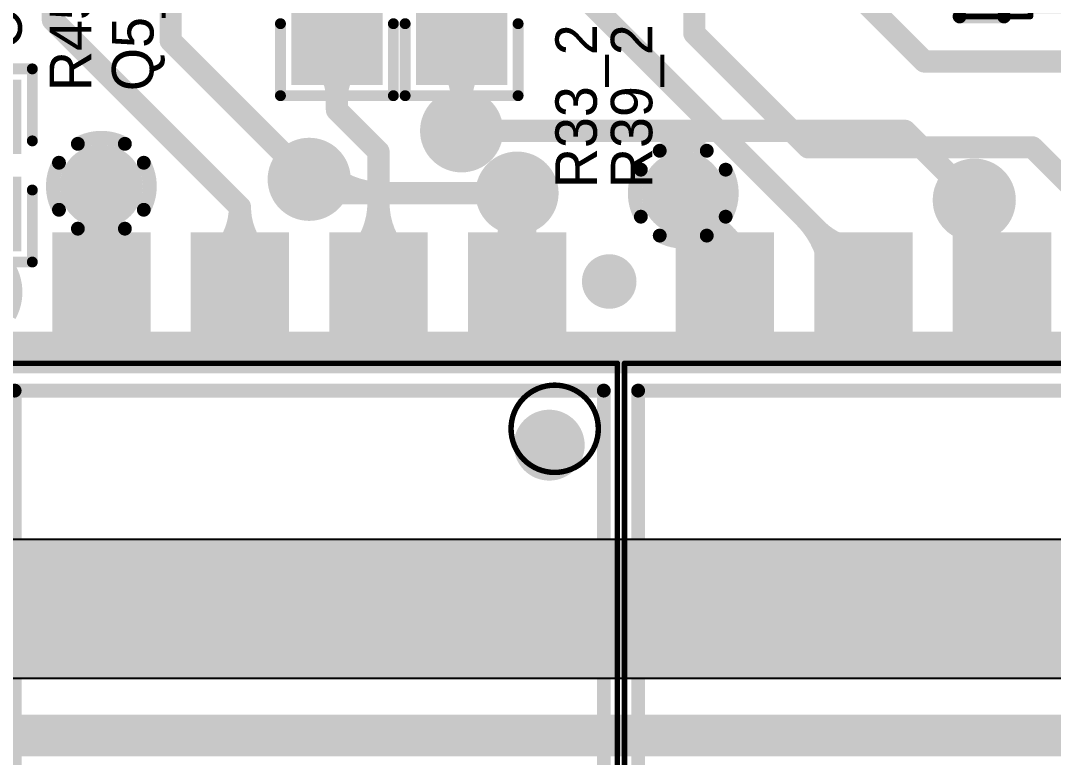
# Model space of a CAD drawing. Header units: millimetres. Extents: x 3.32 to 12.49, y 5.66 to 10.73.
# Drawn here: x 7.036 to 7.781, y 7.613 to 8.145 of the extents above; entities that cross this region are included whole.
import ezdxf

# ---------------------------------------------------------------- set-up
doc = ezdxf.new("R2010")
doc.units = ezdxf.units.MM
doc.header["$MEASUREMENT"] = 0
for name, color, linetype in [('BottomLayer', 5, 'Continuous'), ('InternalPlane1', 76, 'Continuous'), ('InternalPlane2', 16, 'Continuous'), ('Mechanical13', 56, 'Continuous'), ('MultiLayer', 9, 'Continuous'), ('TopLayer', 1, 'Continuous'), ('TopOverlay', 2, 'Continuous'), ('TopPaste', 8, 'Continuous'), ('TopSolder', 216, 'Continuous'), ('ViaHoleLayer', 16, 'Continuous')]:
    doc.layers.add(name, color=color, linetype=linetype)

# ---------------------------------------------------------------- blocks, each defined once
blk = doc.blocks.new('SMD_8_9_0___6')
at = {"layer": 'Mechanical13', "const_width": 0.00394}
for points in [[(0.22244, 0.17717), (0.22244, -0.17717)], [(0.22244, -0.17717), (-0.22244, -0.17717)]]:
    blk.add_lwpolyline(points, dxfattribs=at)
at = {"layer": 'Mechanical13', "const_width": 0.00197}
blk.add_lwpolyline([(0.22146, -0.17717, 1), (0.22343, -0.17717, 1)], format="xyb", close=True, dxfattribs=at)
blk.add_lwpolyline([(0.22146, -0.17717, 1), (0.22343, -0.17717, 1)], format="xyb", close=True, dxfattribs=at)
at = {"layer": 'TopLayer'}
for points in [[(-0.0185, -0.17717), (-0.0815, -0.17717), (-0.0185, -0.26772), (-0.0815, -0.26772)], [(0.0815, -0.17717), (0.0185, -0.17717), (0.0815, -0.26772), (0.0185, -0.26772)], [(0.1815, -0.17717), (0.1185, -0.17717), (0.1815, -0.26772), (0.1185, -0.26772)]]:
    blk.add_solid(points, dxfattribs=at)
at = {"layer": 'TopOverlay', "const_width": 0.01}
for points in [[(0.2126, 0.15748), (0.2126, -0.15748)], [(0.2126, -0.15748), (-0.2126, -0.15748)]]:
    blk.add_lwpolyline(points, dxfattribs=at)
at = {"layer": 'TopOverlay', "const_width": 0.005}
blk.add_lwpolyline([(0.2101, -0.15748, 1), (0.2151, -0.15748, 1)], format="xyb", close=True, dxfattribs=at)
blk.add_lwpolyline([(0.2101, -0.15748, 1), (0.2151, -0.15748, 1)], format="xyb", close=True, dxfattribs=at)
at = {"layer": 'TopPaste'}
for points in [[(-0.0185, -0.17717), (-0.0815, -0.17717), (-0.0185, -0.26772), (-0.0815, -0.26772)], [(0.0815, -0.17717), (0.0185, -0.17717), (0.0815, -0.26772), (0.0185, -0.26772)], [(0.1815, -0.17717), (0.1185, -0.17717), (0.1815, -0.26772), (0.1185, -0.26772)]]:
    blk.add_solid(points, dxfattribs=at)
at = {"layer": 'TopSolder'}
for points in [[(-0.0145, -0.17317), (-0.0855, -0.17317), (-0.0145, -0.27172), (-0.0855, -0.27172)], [(0.0855, -0.17317), (0.0145, -0.17317), (0.0855, -0.27172), (0.0145, -0.27172)], [(0.1855, -0.17317), (0.1145, -0.17317), (0.1855, -0.27172), (0.1145, -0.27172)]]:
    blk.add_solid(points, dxfattribs=at)
blk = doc.blocks.new('SMD_8_9_0___9')
at = {"layer": 'Mechanical13', "const_width": 0.00394}
for points in [[(-0.22244, 0.17717), (-0.22244, -0.17717)], [(0.22244, -0.17717), (-0.22244, -0.17717)]]:
    blk.add_lwpolyline(points, dxfattribs=at)
at = {"layer": 'Mechanical13'}
for points, const_width in [([(-0.14567, -0.12992, 1), (-0.20866, -0.12992, 1)], 0.00394), ([(-0.20965, -0.12992, 1), (-0.20768, -0.12992, 1)], 0.00197), ([(-0.14665, -0.12992, 1), (-0.14469, -0.12992, 1)], 0.00197), ([(-0.22343, -0.17717, 1), (-0.22146, -0.17717, 1)], 0.00197), ([(-0.22343, -0.17717, 1), (-0.22146, -0.17717, 1)], 0.00197)]:
    blk.add_lwpolyline(points, format="xyb", close=True, dxfattribs=dict(at, const_width=const_width))
at = {"layer": 'TopLayer'}
for points in [[(-0.1185, -0.17717), (-0.1815, -0.17717), (-0.1185, -0.26772), (-0.1815, -0.26772)], [(-0.0185, -0.17717), (-0.0815, -0.17717), (-0.0185, -0.26772), (-0.0815, -0.26772)], [(0.0815, -0.17717), (0.0185, -0.17717), (0.0815, -0.26772), (0.0185, -0.26772)], [(0.1815, -0.17717), (0.1185, -0.17717), (0.1815, -0.26772), (0.1185, -0.26772)]]:
    blk.add_solid(points, dxfattribs=at)
at = {"layer": 'TopOverlay', "const_width": 0.01}
for points in [[(-0.2126, 0.15748), (-0.2126, -0.15748)], [(0.2126, 0.15748), (0.2126, -0.15748)], [(0.2126, -0.15748), (-0.2126, -0.15748)]]:
    blk.add_lwpolyline(points, dxfattribs=at)
at = {"layer": 'TopOverlay'}
for points, const_width in [([(-0.16142, -0.11811, 1), (-0.18504, -0.11811, 1)], 0.02756), ([(-0.19193, -0.11811, 1), (-0.17815, -0.11811, 1)], 0.01378), ([(-0.16831, -0.11811, 1), (-0.15453, -0.11811, 1)], 0.01378), ([(-0.2151, -0.15748, 1), (-0.2101, -0.15748, 1)], 0.005), ([(-0.2151, -0.15748, 1), (-0.2101, -0.15748, 1)], 0.005), ([(0.2101, -0.15748, 1), (0.2151, -0.15748, 1)], 0.005), ([(0.2101, -0.15748, 1), (0.2151, -0.15748, 1)], 0.005), ([(-0.20669, -0.23622, 1), (-0.22638, -0.23622, 1)], 0.01969), ([(-0.2313, -0.23622, 1), (-0.22146, -0.23622, 1)], 0.00984), ([(-0.21161, -0.23622, 1), (-0.20177, -0.23622, 1)], 0.00984)]:
    blk.add_lwpolyline(points, format="xyb", close=True, dxfattribs=dict(at, const_width=const_width))
at = {"layer": 'TopPaste'}
for points in [[(-0.1185, -0.17717), (-0.1815, -0.17717), (-0.1185, -0.26772), (-0.1815, -0.26772)], [(-0.0185, -0.17717), (-0.0815, -0.17717), (-0.0185, -0.26772), (-0.0815, -0.26772)], [(0.0815, -0.17717), (0.0185, -0.17717), (0.0815, -0.26772), (0.0185, -0.26772)], [(0.1815, -0.17717), (0.1185, -0.17717), (0.1815, -0.26772), (0.1185, -0.26772)]]:
    blk.add_solid(points, dxfattribs=at)
at = {"layer": 'TopSolder'}
for points in [[(-0.1145, -0.17317), (-0.1855, -0.17317), (-0.1145, -0.27172), (-0.1855, -0.27172)], [(-0.0145, -0.17317), (-0.0855, -0.17317), (-0.0145, -0.27172), (-0.0855, -0.27172)], [(0.0855, -0.17317), (0.0145, -0.17317), (0.0855, -0.27172), (0.0145, -0.27172)], [(0.1855, -0.17317), (0.1145, -0.17317), (0.1855, -0.27172), (0.1145, -0.27172)]]:
    blk.add_solid(points, dxfattribs=at)
blk = doc.blocks.new('0805_R_37')
at = {"layer": 'TopLayer'}
for points in [[(-0.05787, -0.02894), (-0.0122, -0.02894), (-0.05787, 0.02894), (-0.0122, 0.02894)], [(0.0122, -0.02894), (0.05787, -0.02894), (0.0122, 0.02894), (0.05787, 0.02894)]]:
    blk.add_solid(points, dxfattribs=at)
at = {"layer": 'TopOverlay', "const_width": 0.00787}
for points in [[(-0.06968, -0.04075), (-0.06968, 0.04075)], [(-0.01772, 0.04075), (-0.06968, 0.04075)], [(0.06968, 0.04075), (0.01772, 0.04075)], [(0.06968, -0.04075), (0.06968, 0.04075)], [(-0.01772, -0.04075), (-0.06968, -0.04075)], [(0.06968, -0.04075), (0.01772, -0.04075)]]:
    blk.add_lwpolyline(points, dxfattribs=at)
at = {"layer": 'TopOverlay', "const_width": 0.00394}
for points in [[(-0.07165, 0.04075, 1), (-0.06772, 0.04075, 1)], [(-0.07165, 0.04075, 1), (-0.06772, 0.04075, 1)], [(-0.01969, 0.04075, 1), (-0.01575, 0.04075, 1)], [(0.01575, 0.04075, 1), (0.01969, 0.04075, 1)], [(0.06772, 0.04075, 1), (0.07165, 0.04075, 1)], [(0.06772, 0.04075, 1), (0.07165, 0.04075, 1)], [(-0.07165, -0.04075, 1), (-0.06772, -0.04075, 1)], [(-0.07165, -0.04075, 1), (-0.06772, -0.04075, 1)], [(-0.01969, -0.04075, 1), (-0.01575, -0.04075, 1)], [(0.01575, -0.04075, 1), (0.01969, -0.04075, 1)], [(0.06772, -0.04075, 1), (0.07165, -0.04075, 1)], [(0.06772, -0.04075, 1), (0.07165, -0.04075, 1)]]:
    blk.add_lwpolyline(points, format="xyb", close=True, dxfattribs=at)
at = {"layer": 'TopPaste'}
for points in [[(-0.05787, -0.02894), (-0.0122, -0.02894), (-0.05787, 0.02894), (-0.0122, 0.02894)], [(0.0122, -0.02894), (0.05787, -0.02894), (0.0122, 0.02894), (0.05787, 0.02894)]]:
    blk.add_solid(points, dxfattribs=at)
at = {"layer": 'TopSolder'}
for points in [[(-0.06187, -0.03294), (-0.0082, -0.03294), (-0.06187, 0.03294), (-0.0082, 0.03294)], [(0.0082, -0.03294), (0.06187, -0.03294), (0.0082, 0.03294), (0.06187, 0.03294)]]:
    blk.add_solid(points, dxfattribs=at)
blk = doc.blocks.new('0805_R_43')
at = {"layer": 'TopLayer'}
for points in [[(-0.05787, -0.02894), (-0.0122, -0.02894), (-0.05787, 0.02894), (-0.0122, 0.02894)], [(0.0122, -0.02894), (0.05787, -0.02894), (0.0122, 0.02894), (0.05787, 0.02894)]]:
    blk.add_solid(points, dxfattribs=at)
at = {"layer": 'TopOverlay', "const_width": 0.00787}
for points in [[(-0.06968, -0.04075), (-0.06968, 0.04075)], [(-0.01772, 0.04075), (-0.06968, 0.04075)], [(0.06968, 0.04075), (0.01772, 0.04075)], [(0.06968, -0.04075), (0.06968, 0.04075)], [(-0.01772, -0.04075), (-0.06968, -0.04075)], [(0.06968, -0.04075), (0.01772, -0.04075)]]:
    blk.add_lwpolyline(points, dxfattribs=at)
at = {"layer": 'TopOverlay', "const_width": 0.00394}
for points in [[(-0.07165, 0.04075, 1), (-0.06772, 0.04075, 1)], [(-0.07165, 0.04075, 1), (-0.06772, 0.04075, 1)], [(-0.01969, 0.04075, 1), (-0.01575, 0.04075, 1)], [(0.01575, 0.04075, 1), (0.01969, 0.04075, 1)], [(0.06772, 0.04075, 1), (0.07165, 0.04075, 1)], [(0.06772, 0.04075, 1), (0.07165, 0.04075, 1)], [(-0.07165, -0.04075, 1), (-0.06772, -0.04075, 1)], [(-0.07165, -0.04075, 1), (-0.06772, -0.04075, 1)], [(-0.01969, -0.04075, 1), (-0.01575, -0.04075, 1)], [(0.01575, -0.04075, 1), (0.01969, -0.04075, 1)], [(0.06772, -0.04075, 1), (0.07165, -0.04075, 1)], [(0.06772, -0.04075, 1), (0.07165, -0.04075, 1)]]:
    blk.add_lwpolyline(points, format="xyb", close=True, dxfattribs=at)
at = {"layer": 'TopPaste'}
for points in [[(-0.05787, -0.02894), (-0.0122, -0.02894), (-0.05787, 0.02894), (-0.0122, 0.02894)], [(0.0122, -0.02894), (0.05787, -0.02894), (0.0122, 0.02894), (0.05787, 0.02894)]]:
    blk.add_solid(points, dxfattribs=at)
at = {"layer": 'TopSolder'}
for points in [[(-0.06187, -0.03294), (-0.0082, -0.03294), (-0.06187, 0.03294), (-0.0082, 0.03294)], [(0.0082, -0.03294), (0.06187, -0.03294), (0.0082, 0.03294), (0.06187, 0.03294)]]:
    blk.add_solid(points, dxfattribs=at)
blk = doc.blocks.new('SOT_23_SOT_23_3__49')
at = {"layer": 'Mechanical13', "const_width": 0.00394}
for points in [[(-0.02559, -0.05748), (-0.02559, 0.05748)], [(-0.02559, 0.05748), (0.02559, 0.05748)], [(-0.02559, -0.05748), (-0.02559, 0.05748)], [(-0.02559, 0.05748), (0.02559, 0.05748)], [(-0.02559, 0.05748), (0.02559, 0.05748)], [(-0.02559, -0.05748), (-0.02559, 0.05748)], [(0.02559, -0.05748), (0.02559, 0.05748)], [(0.02559, -0.05748), (0.02559, 0.05748)], [(0.02559, -0.05748), (0.02559, 0.05748)], [(-0.02559, -0.05748), (0.02559, -0.05748)], [(-0.02559, -0.05748), (0.02559, -0.05748)], [(-0.02559, -0.05748), (0.02559, -0.05748)]]:
    blk.add_lwpolyline(points, dxfattribs=at)
at = {"layer": 'Mechanical13', "const_width": 0.00197}
for points in [[(-0.02657, 0.05748, 1), (-0.02461, 0.05748, 1)], [(-0.02657, 0.05748, 1), (-0.02461, 0.05748, 1)], [(-0.02657, 0.05748, 1), (-0.02461, 0.05748, 1)], [(-0.02657, 0.05748, 1), (-0.02461, 0.05748, 1)], [(-0.02657, 0.05748, 1), (-0.02461, 0.05748, 1)], [(-0.02657, 0.05748, 1), (-0.02461, 0.05748, 1)], [(0.02461, 0.05748, 1), (0.02657, 0.05748, 1)], [(0.02461, 0.05748, 1), (0.02657, 0.05748, 1)], [(0.02461, 0.05748, 1), (0.02657, 0.05748, 1)], [(0.02461, 0.05748, 1), (0.02657, 0.05748, 1)], [(0.02461, 0.05748, 1), (0.02657, 0.05748, 1)], [(0.02461, 0.05748, 1), (0.02657, 0.05748, 1)], [(-0.02657, -0.05748, 1), (-0.02461, -0.05748, 1)], [(-0.02657, -0.05748, 1), (-0.02461, -0.05748, 1)], [(-0.02657, -0.05748, 1), (-0.02461, -0.05748, 1)], [(-0.02657, -0.05748, 1), (-0.02461, -0.05748, 1)], [(-0.02657, -0.05748, 1), (-0.02461, -0.05748, 1)], [(-0.02657, -0.05748, 1), (-0.02461, -0.05748, 1)], [(0.02461, -0.05748, 1), (0.02657, -0.05748, 1)], [(0.02461, -0.05748, 1), (0.02657, -0.05748, 1)], [(0.02461, -0.05748, 1), (0.02657, -0.05748, 1)], [(0.02461, -0.05748, 1), (0.02657, -0.05748, 1)], [(0.02461, -0.05748, 1), (0.02657, -0.05748, 1)], [(0.02461, -0.05748, 1), (0.02657, -0.05748, 1)]]:
    blk.add_lwpolyline(points, format="xyb", close=True, dxfattribs=at)
at = {"layer": 'TopLayer'}
for points in [[(0.02461, 0.05118), (0.02461, 0.02362), (0.07382, 0.05118), (0.07382, 0.02362)], [(-0.07382, 0.01378), (-0.07382, -0.01378), (-0.02461, 0.01378), (-0.02461, -0.01378)], [(0.02461, -0.02362), (0.02461, -0.05118), (0.07382, -0.02362), (0.07382, -0.05118)]]:
    blk.add_solid(points, dxfattribs=at)
at = {"layer": 'TopOverlay'}
for points, const_width in [([(-0.02559, 0.05748), (0.0065, 0.05748)], 0.01), ([(-0.02559, 0.0315), (-0.02559, 0.05748)], 0.01), ([(-0.02559, 0.0315), (-0.02559, 0.05748)], 0.01), ([(-0.02559, 0.0315), (-0.02559, 0.05748)], 0.01), ([(0.03543, -0.01181), (0.03543, 0.01181)], 0.00787), ([(-0.02559, -0.05748), (-0.02559, -0.0315)], 0.01), ([(-0.02559, -0.05748), (0.0065, -0.05748)], 0.01)]:
    blk.add_lwpolyline(points, dxfattribs=dict(at, const_width=const_width))
for points, const_width in [([(-0.02809, 0.05748, 1), (-0.02309, 0.05748, 1)], 0.005), ([(-0.02809, 0.05748, 1), (-0.02309, 0.05748, 1)], 0.005), ([(-0.02809, 0.05748, 1), (-0.02309, 0.05748, 1)], 0.005), ([(-0.02809, 0.05748, 1), (-0.02309, 0.05748, 1)], 0.005), ([(0.004, 0.05748, 1), (0.009, 0.05748, 1)], 0.005), ([(-0.02809, 0.0315, 1), (-0.02309, 0.0315, 1)], 0.005), ([(-0.02809, 0.0315, 1), (-0.02309, 0.0315, 1)], 0.005), ([(-0.02809, 0.0315, 1), (-0.02309, 0.0315, 1)], 0.005), ([(0.03346, 0.01181, 1), (0.0374, 0.01181, 1)], 0.00394), ([(0.03346, -0.01181, 1), (0.0374, -0.01181, 1)], 0.00394), ([(-0.02809, -0.0315, 1), (-0.02309, -0.0315, 1)], 0.005), ([(-0.02809, -0.05748, 1), (-0.02309, -0.05748, 1)], 0.005), ([(-0.02809, -0.05748, 1), (-0.02309, -0.05748, 1)], 0.005), ([(0.004, -0.05748, 1), (0.009, -0.05748, 1)], 0.005)]:
    blk.add_lwpolyline(points, format="xyb", close=True, dxfattribs=dict(at, const_width=const_width))
at = {"layer": 'TopPaste'}
for points in [[(0.02461, 0.05118), (0.02461, 0.02362), (0.07382, 0.05118), (0.07382, 0.02362)], [(-0.07382, 0.01378), (-0.07382, -0.01378), (-0.02461, 0.01378), (-0.02461, -0.01378)], [(0.02461, -0.02362), (0.02461, -0.05118), (0.07382, -0.02362), (0.07382, -0.05118)]]:
    blk.add_solid(points, dxfattribs=at)
at = {"layer": 'TopSolder'}
for points in [[(0.02061, 0.05518), (0.02061, 0.01962), (0.07782, 0.05518), (0.07782, 0.01962)], [(-0.07782, 0.01778), (-0.07782, -0.01778), (-0.02061, 0.01778), (-0.02061, -0.01778)], [(0.02061, -0.01962), (0.02061, -0.05518), (0.07782, -0.01962), (0.07782, -0.05518)]]:
    blk.add_solid(points, dxfattribs=at)
blk = doc.blocks.new('0805_R_334')
at = {"layer": 'TopLayer'}
for points in [[(-0.05787, -0.02894), (-0.0122, -0.02894), (-0.05787, 0.02894), (-0.0122, 0.02894)], [(0.0122, -0.02894), (0.05787, -0.02894), (0.0122, 0.02894), (0.05787, 0.02894)]]:
    blk.add_solid(points, dxfattribs=at)
at = {"layer": 'TopOverlay', "const_width": 0.00787}
for points in [[(-0.01772, 0.04075), (-0.06968, 0.04075)], [(-0.06968, -0.04075), (-0.06968, 0.04075)], [(0.06968, 0.04075), (0.01772, 0.04075)], [(0.06968, -0.04075), (0.06968, 0.04075)], [(-0.01772, -0.04075), (-0.06968, -0.04075)], [(0.06968, -0.04075), (0.01772, -0.04075)]]:
    blk.add_lwpolyline(points, dxfattribs=at)
at = {"layer": 'TopOverlay', "const_width": 0.00394}
for points in [[(-0.07165, 0.04075, 1), (-0.06772, 0.04075, 1)], [(-0.07165, 0.04075, 1), (-0.06772, 0.04075, 1)], [(-0.01969, 0.04075, 1), (-0.01575, 0.04075, 1)], [(0.01575, 0.04075, 1), (0.01969, 0.04075, 1)], [(0.06772, 0.04075, 1), (0.07165, 0.04075, 1)], [(0.06772, 0.04075, 1), (0.07165, 0.04075, 1)], [(-0.07165, -0.04075, 1), (-0.06772, -0.04075, 1)], [(-0.07165, -0.04075, 1), (-0.06772, -0.04075, 1)], [(-0.01969, -0.04075, 1), (-0.01575, -0.04075, 1)], [(0.01575, -0.04075, 1), (0.01969, -0.04075, 1)], [(0.06772, -0.04075, 1), (0.07165, -0.04075, 1)], [(0.06772, -0.04075, 1), (0.07165, -0.04075, 1)]]:
    blk.add_lwpolyline(points, format="xyb", close=True, dxfattribs=at)
at = {"layer": 'TopPaste'}
for points in [[(-0.05787, -0.02894), (-0.0122, -0.02894), (-0.05787, 0.02894), (-0.0122, 0.02894)], [(0.0122, -0.02894), (0.05787, -0.02894), (0.0122, 0.02894), (0.05787, 0.02894)]]:
    blk.add_solid(points, dxfattribs=at)
at = {"layer": 'TopSolder'}
for points in [[(-0.06187, -0.03294), (-0.0082, -0.03294), (-0.06187, 0.03294), (-0.0082, 0.03294)], [(0.0082, -0.03294), (0.06187, -0.03294), (0.0082, 0.03294), (0.06187, 0.03294)]]:
    blk.add_solid(points, dxfattribs=at)

msp = doc.modelspace()

# ---------------------------------------------------------------- linework, layer by layer
at = {"layer": 'BottomLayer'}
for points, const_width in [([(7.34437, 8.06504, 1), (7.36437, 8.06504, 1)], 0.02), ([(7.35886, 8.07352, 1), (7.36686, 8.07352, 1)], 0.008), ([(7.35037, 8.06504, 1), (7.35837, 8.06504, 1)], 0.008), ([(7.37934, 8.06504, 1), (7.38734, 8.06504, 1)], 0.008), ([(7.37934, 8.06504, 1), (7.38734, 8.06504, 1)], 0.008), ([(7.67037, 8.06504, 1), (7.67837, 8.06504, 1)], 0.008), ([(7.67037, 8.06504, 1), (7.67837, 8.06504, 1)], 0.008), ([(7.35886, 8.05655, 1), (7.36686, 8.05655, 1)], 0.008), ([(7.23437, 8.03004, 1), (7.25437, 8.03004, 1)], 0.02), ([(7.08437, 8.02504, 1), (7.10437, 8.02504, 1)], 0.02), ([(7.24886, 8.03852, 1), (7.25686, 8.03852, 1)], 0.008), ([(7.69988, 8.03552, 1), (7.70788, 8.03552, 1)], 0.008), ([(7.69988, 8.03552, 1), (7.70788, 8.03552, 1)], 0.008), ([(7.24037, 8.03004, 1), (7.24837, 8.03004, 1)], 0.008), ([(7.38437, 8.02008, 1), (7.40437, 8.02008, 1)], 0.02), ([(7.38188, 8.02856, 1), (7.38988, 8.02856, 1)], 0.008), ([(7.50433, 8.02004, 1), (7.52433, 8.02004, 1)], 0.02), ([(7.71437, 8.01504, 1), (7.73437, 8.01504, 1)], 0.02), ([(7.72037, 8.02704, 1), (7.72837, 8.02704, 1)], 0.008), ([(7.25033, 8.02008, 1), (7.25833, 8.02008, 1)], 0.008), ([(7.25033, 8.02008, 1), (7.25833, 8.02008, 1)], 0.008), ([(7.29339, 8.02008, 1), (7.30139, 8.02008, 1)], 0.008), ([(7.3614, 8.02008, 1), (7.3694, 8.02008, 1)], 0.008), ([(7.3614, 8.02008, 1), (7.3694, 8.02008, 1)], 0.008), ([(7.39037, 8.02008, 1), (7.39837, 8.02008, 1)], 0.008), ([(7.70837, 8.01504, 1), (7.71637, 8.01504, 1)], 0.008), ([(7.72037, 8.01504, 1), (7.72837, 8.01504, 1)], 0.008), ([(7.38188, 8.01159, 1), (7.38988, 8.01159, 1)], 0.008)]:
    msp.add_lwpolyline(points, format="xyb", close=True, dxfattribs=dict(at, const_width=const_width))
at = {"layer": 'BottomLayer', "const_width": 0.016}
for points in [[(7.38334, 8.06504, -0.198912), (7.36286, 8.07352)], [(7.36286, 8.05655, -0.198912), (7.38334, 8.06504)], [(7.29739, 8.02008, -0.198912), (7.25286, 8.03852)], [(7.72437, 8.02704, -0.198912), (7.70388, 8.03552)], [(7.70388, 8.03552, -0.198912), (7.71237, 8.01504)], [(7.38588, 8.02856, -0.198912), (7.3654, 8.02008)], [(7.3654, 8.02008, -0.198912), (7.38588, 8.01159)]]:
    msp.add_lwpolyline(points, format="xyb", dxfattribs=at)
at = {"layer": 'BottomLayer'}
for points, const_width in [([(7.35437, 8.06504), (7.67437, 8.06504)], 0.016), ([(7.67437, 8.06504), (7.72437, 8.01504)], 0.016), ([(7.24437, 8.03004), (7.25433, 8.02008)], 0.016), ([(7.25433, 8.02008), (7.39437, 8.02008)], 0.016), ([(6.83378, 7.90508), (8.15937, 7.90508)], 0.03), ([(5.77701, 7.62866), (8.68701, 7.62866)], 0.03)]:
    msp.add_lwpolyline(points, dxfattribs=dict(at, const_width=const_width))
at = {"layer": 'InternalPlane1'}
for p, q in [((9.58764, 7.77012), (5.83637, 7.77012)), ((5.81563, 7.66996), (9.60838, 7.66996))]:
    msp.add_line(p, q, dxfattribs=at)
for points, const_width in [([(7.33937, 8.06504, 1), (7.36937, 8.06504, 1)], 0.03), ([(7.0749, 8.05565, 1), (7.0799, 8.05565, 1)], 0.005), ([(7.10884, 8.05565, 1), (7.11384, 8.05565, 1)], 0.005), ([(7.22937, 8.03004, 1), (7.25937, 8.03004, 1)], 0.03), ([(7.37937, 8.02008, 1), (7.40937, 8.02008, 1)], 0.03), ([(7.49486, 8.05065, 1), (7.49986, 8.05065, 1)], 0.005), ([(7.5288, 8.05065, 1), (7.5338, 8.05065, 1)], 0.005), ([(7.06126, 8.04201, 1), (7.06626, 8.04201, 1)], 0.005), ([(7.12248, 8.04201, 1), (7.12748, 8.04201, 1)], 0.005), ([(7.48122, 8.03701, 1), (7.48622, 8.03701, 1)], 0.005), ([(7.54244, 8.03701, 1), (7.54744, 8.03701, 1)], 0.005), ([(7.70937, 8.01504, 1), (7.73937, 8.01504, 1)], 0.03), ([(7.06126, 8.00807, 1), (7.06626, 8.00807, 1)], 0.005), ([(7.12248, 8.00807, 1), (7.12748, 8.00807, 1)], 0.005), ([(7.48122, 8.00307, 1), (7.48622, 8.00307, 1)], 0.005), ([(7.54244, 8.00307, 1), (7.54744, 8.00307, 1)], 0.005), ([(7.0749, 7.99443, 1), (7.0799, 7.99443, 1)], 0.005), ([(7.10884, 7.99443, 1), (7.11384, 7.99443, 1)], 0.005), ([(7.49486, 7.98943, 1), (7.49986, 7.98943, 1)], 0.005), ([(7.5288, 7.98943, 1), (7.5338, 7.98943, 1)], 0.005)]:
    msp.add_lwpolyline(points, format="xyb", close=True, dxfattribs=dict(at, const_width=const_width))
at = {"layer": 'InternalPlane1', "const_width": 0.01}
for points in [[(7.0774, 8.05565, -0.258618), (7.11134, 8.05565)], [(7.49736, 8.05065, -0.258618), (7.5313, 8.05065)], [(7.06376, 8.00807, -0.258618), (7.06376, 8.04201)], [(7.12498, 8.04201, -0.258618), (7.12498, 8.00807)], [(7.48372, 8.00307, -0.258618), (7.48372, 8.03701)], [(7.54494, 8.03701, -0.258618), (7.54494, 8.00307)], [(7.11134, 7.99443, -0.258618), (7.0774, 7.99443)], [(7.5313, 7.98943, -0.258618), (7.49736, 7.98943)], [(7.02801, 7.96563, -0.258618), (7.02801, 7.93169)]]:
    msp.add_lwpolyline(points, format="xyb", dxfattribs=at)
at = {"layer": 'InternalPlane1', "const_width": 0.1}
msp.add_lwpolyline([(5.81563, 7.72004), (9.60839, 7.72004)], dxfattribs=at)
at = {"layer": 'InternalPlane2'}
for p, q in [((9.58764, 7.77012), (5.83637, 7.77012)), ((5.81563, 7.66996), (9.60838, 7.66996))]:
    msp.add_line(p, q, dxfattribs=at)
at = {"layer": 'InternalPlane2', "const_width": 0.03}
for points in [[(7.33937, 8.06504, 1), (7.36937, 8.06504, 1)], [(7.22937, 8.03004, 1), (7.25937, 8.03004, 1)], [(7.07937, 8.02504, 1), (7.10937, 8.02504, 1)], [(7.37937, 8.02008, 1), (7.40937, 8.02008, 1)], [(7.49933, 8.02004, 1), (7.52933, 8.02004, 1)], [(7.70937, 8.01504, 1), (7.73937, 8.01504, 1)]]:
    msp.add_lwpolyline(points, format="xyb", close=True, dxfattribs=at)
at = {"layer": 'InternalPlane2', "const_width": 0.1}
msp.add_lwpolyline([(5.81563, 7.72004), (9.60839, 7.72004)], dxfattribs=at)
at = {"layer": 'MultiLayer', "const_width": 0.02}
for points in [[(7.34437, 8.06504, 1), (7.36437, 8.06504, 1)], [(7.23437, 8.03004, 1), (7.25437, 8.03004, 1)], [(7.08437, 8.02504, 1), (7.10437, 8.02504, 1)], [(7.38437, 8.02008, 1), (7.40437, 8.02008, 1)], [(7.50433, 8.02004, 1), (7.52433, 8.02004, 1)], [(7.71437, 8.01504, 1), (7.73437, 8.01504, 1)]]:
    msp.add_lwpolyline(points, format="xyb", close=True, dxfattribs=at)
at = {"layer": 'TopLayer', "const_width": 0.016}
for points in [[(7.05937, 8.14504), (7.05937, 8.52504)], [(7.52237, 8.13527), (7.52237, 8.25027)], [(7.14437, 8.13004), (7.14437, 8.22004)], [(7.59437, 8.20911), (7.68844, 8.11504)], [(7.41437, 8.19004), (7.64437, 7.96004)], [(7.05937, 8.14504), (7.19437, 8.01004)], [(7.52237, 8.13527), (7.60453, 8.05311)], [(7.14437, 8.13004), (7.24437, 8.03004)], [(7.26437, 8.08008), (7.26437, 8.12504)], [(7.35437, 8.06504), (7.35437, 8.12504)], [(7.68844, 8.11504), (7.81937, 8.11504)], [(7.26437, 8.08008), (7.29437, 8.05008)], [(7.29437, 7.94252), (7.29437, 8.05008)], [(7.60453, 8.05311), (7.7663, 8.05311)], [(7.7663, 8.05311), (7.84437, 7.97504)], [(7.09437, 7.94252), (7.09437, 8.02504)], [(7.39437, 7.94252), (7.39437, 8.02008)], [(7.51433, 8.02004), (7.54437, 7.99)], [(7.72437, 7.96252), (7.72437, 8.01504)], [(7.19437, 7.94252), (7.19437, 8.01004)], [(7.54437, 7.94252), (7.54437, 7.99)], [(7.64437, 7.96004), (7.64437, 7.98004)], [(7.64437, 7.94252), (7.64437, 7.96004)], [(7.72437, 7.96252), (7.74437, 7.94252)]]:
    msp.add_lwpolyline(points, dxfattribs=at)
at = {"layer": 'TopLayer'}
for points, const_width in [([(7.05537, 8.14504, 1), (7.06337, 8.14504, 1)], 0.008), ([(7.05537, 8.14504, 1), (7.06337, 8.14504, 1)], 0.008), ([(7.51837, 8.13527, 1), (7.52637, 8.13527, 1)], 0.008), ([(7.51837, 8.13527, 1), (7.52637, 8.13527, 1)], 0.008), ([(7.14037, 8.13004, 1), (7.14837, 8.13004, 1)], 0.008), ([(7.14037, 8.13004, 1), (7.14837, 8.13004, 1)], 0.008), ([(7.26037, 8.12504, 1), (7.26837, 8.12504, 1)], 0.008), ([(7.35037, 8.12504, 1), (7.35837, 8.12504, 1)], 0.008), ([(7.24988, 8.11455, 1), (7.25788, 8.11455, 1)], 0.008), ([(7.27086, 8.11455, 1), (7.27886, 8.11455, 1)], 0.008), ([(7.33988, 8.11455, 1), (7.34788, 8.11455, 1)], 0.008), ([(7.36086, 8.11455, 1), (7.36886, 8.11455, 1)], 0.008), ([(7.68444, 8.11504, 1), (7.69244, 8.11504, 1)], 0.008), ([(7.68444, 8.11504, 1), (7.69244, 8.11504, 1)], 0.008), ([(7.35037, 8.09401, 1), (7.35837, 8.09401, 1)], 0.008), ([(7.35037, 8.09401, 1), (7.35837, 8.09401, 1)], 0.008), ([(7.26037, 8.08923, 1), (7.26837, 8.08923, 1)], 0.008), ([(7.26037, 8.08923, 1), (7.26837, 8.08923, 1)], 0.008), ([(7.35037, 8.08923, 1), (7.35837, 8.08923, 1)], 0.008), ([(7.35037, 8.08923, 1), (7.35837, 8.08923, 1)], 0.008), ([(7.26037, 8.08008, 1), (7.26837, 8.08008, 1)], 0.008), ([(7.26037, 8.08008, 1), (7.26837, 8.08008, 1)], 0.008), ([(7.34437, 8.06504, 1), (7.36437, 8.06504, 1)], 0.02), ([(7.34188, 8.07352, 1), (7.34988, 8.07352, 1)], 0.008), ([(7.35886, 8.07352, 1), (7.36686, 8.07352, 1)], 0.008), ([(7.35037, 8.06504, 1), (7.35837, 8.06504, 1)], 0.008), ([(7.21988, 8.05052, 1), (7.22788, 8.05052, 1)], 0.008), ([(7.21988, 8.05052, 1), (7.22788, 8.05052, 1)], 0.008), ([(7.29037, 8.05008, 1), (7.29837, 8.05008, 1)], 0.008), ([(7.29037, 8.05008, 1), (7.29837, 8.05008, 1)], 0.008), ([(7.60053, 8.05311, 1), (7.60853, 8.05311, 1)], 0.008), ([(7.60053, 8.05311, 1), (7.60853, 8.05311, 1)], 0.008), ([(7.7623, 8.05311, 1), (7.7703, 8.05311, 1)], 0.008), ([(7.7623, 8.05311, 1), (7.7703, 8.05311, 1)], 0.008), ([(7.23437, 8.03004, 1), (7.25437, 8.03004, 1)], 0.02), ([(7.24037, 8.04204, 1), (7.24837, 8.04204, 1)], 0.008), ([(7.08437, 8.02504, 1), (7.10437, 8.02504, 1)], 0.02), ([(7.22837, 8.03004, 1), (7.23637, 8.03004, 1)], 0.008), ([(7.24037, 8.03004, 1), (7.24837, 8.03004, 1)], 0.008), ([(7.38437, 8.02008, 1), (7.40437, 8.02008, 1)], 0.02), ([(7.50433, 8.02004, 1), (7.52433, 8.02004, 1)], 0.02), ([(7.71437, 8.01504, 1), (7.73437, 8.01504, 1)], 0.02), ([(7.09037, 8.02504, 1), (7.09837, 8.02504, 1)], 0.008), ([(7.39037, 8.02008, 1), (7.39837, 8.02008, 1)], 0.008), ([(7.51033, 8.02004, 1), (7.51833, 8.02004, 1)], 0.008), ([(7.51033, 8.02004, 1), (7.51833, 8.02004, 1)], 0.008), ([(7.52233, 8.02004, 1), (7.53033, 8.02004, 1)], 0.008), ([(7.08009, 8.01886, 1), (7.08809, 8.01886, 1)], 0.008), ([(7.08188, 8.01655, 1), (7.08988, 8.01655, 1)], 0.008), ([(7.08437, 8.01465, 1), (7.09237, 8.01465, 1)], 0.008), ([(7.09037, 8.01302, 1), (7.09837, 8.01302, 1)], 0.008), ([(7.09037, 8.01302, 1), (7.09837, 8.01302, 1)], 0.008), ([(7.09637, 8.01465, 1), (7.10437, 8.01465, 1)], 0.008), ([(7.09886, 8.01655, 1), (7.10686, 8.01655, 1)], 0.008), ([(7.10065, 8.01886, 1), (7.10865, 8.01886, 1)], 0.008), ([(7.29037, 8.01302, 1), (7.29837, 8.01302, 1)], 0.008), ([(7.29037, 8.01302, 1), (7.29837, 8.01302, 1)], 0.008), ([(7.38003, 8.014, 1), (7.38803, 8.014, 1)], 0.008), ([(7.39037, 8.01302, 1), (7.39837, 8.01302, 1)], 0.008), ([(7.39037, 8.01302, 1), (7.39837, 8.01302, 1)], 0.008), ([(7.40072, 8.014, 1), (7.40872, 8.014, 1)], 0.008), ([(7.52139, 8.01538, 1), (7.52939, 8.01538, 1)], 0.008), ([(7.72037, 8.01504, 1), (7.72837, 8.01504, 1)], 0.008), ([(7.72037, 8.01504, 1), (7.72837, 8.01504, 1)], 0.008), ([(7.19037, 8.01004, 1), (7.19837, 8.01004, 1)], 0.008), ([(7.19037, 8.01004, 1), (7.19837, 8.01004, 1)], 0.008), ([(7.19037, 8.01004, 1), (7.19837, 8.01004, 1)], 0.008), ([(7.19037, 8.01004, 1), (7.19837, 8.01004, 1)], 0.008), ([(7.38188, 8.01159, 1), (7.38988, 8.01159, 1)], 0.008), ([(7.38437, 8.00969, 1), (7.39237, 8.00969, 1)], 0.008), ([(7.39637, 8.00969, 1), (7.40437, 8.00969, 1)], 0.008), ([(7.39886, 8.01159, 1), (7.40686, 8.01159, 1)], 0.008), ([(7.50723, 8.00845, 1), (7.51523, 8.00845, 1)], 0.008), ([(7.50884, 8.00813, 1), (7.51684, 8.00813, 1)], 0.008), ([(7.51033, 8.00804, 1), (7.51833, 8.00804, 1)], 0.008), ([(7.5126, 8.00826, 1), (7.5206, 8.00826, 1)], 0.008), ([(7.71188, 8.00655, 1), (7.71988, 8.00655, 1)], 0.008), ([(7.72886, 8.00655, 1), (7.73686, 8.00655, 1)], 0.008), ([(7.08782, 8.0035, 1), (7.09582, 8.0035, 1)], 0.008), ([(7.09292, 8.0035, 1), (7.10092, 8.0035, 1)], 0.008), ([(7.5224, 7.99914, 1), (7.5304, 7.99914, 1)], 0.008), ([(7.5224, 7.99914, 1), (7.5304, 7.99914, 1)], 0.008), ([(7.52618, 8.00419, 1), (7.53418, 8.00419, 1)], 0.008), ([(7.52786, 8.00128, 1), (7.53586, 8.00128, 1)], 0.008), ([(7.53082, 7.99955, 1), (7.53882, 7.99955, 1)], 0.008), ([(7.53082, 7.99955, 1), (7.53882, 7.99955, 1)], 0.008), ([(7.59762, 8.00279, 1), (7.60562, 8.00279, 1)], 0.008), ([(7.08417, 7.98987, 1), (7.09217, 7.98987, 1)], 0.008), ([(7.09037, 7.99607, 1), (7.09837, 7.99607, 1)], 0.008), ([(7.09037, 7.99607, 1), (7.09837, 7.99607, 1)], 0.008), ([(7.09658, 7.98987, 1), (7.10458, 7.98987, 1)], 0.008), ([(7.38578, 7.99588, 1), (7.39378, 7.99588, 1)], 0.008), ([(7.39037, 7.99111, 1), (7.39837, 7.99111, 1)], 0.008), ([(7.39037, 7.99111, 1), (7.39837, 7.99111, 1)], 0.008), ([(7.39496, 7.99588, 1), (7.40296, 7.99588, 1)], 0.008), ([(7.54037, 7.99, 1), (7.54837, 7.99, 1)], 0.008), ([(7.54037, 7.99, 1), (7.54837, 7.99, 1)], 0.008), ([(7.54037, 7.99, 1), (7.54837, 7.99, 1)], 0.008), ([(7.54037, 7.99, 1), (7.54837, 7.99, 1)], 0.008), ([(7.60664, 7.99376, 1), (7.61464, 7.99376, 1)], 0.008), ([(7.72037, 7.99343, 1), (7.72837, 7.99343, 1)], 0.008), ([(7.38359, 7.98772, 1), (7.39159, 7.98772, 1)], 0.008), ([(7.39715, 7.98772, 1), (7.40515, 7.98772, 1)], 0.008), ([(7.53685, 7.98572, 1), (7.54485, 7.98572, 1)], 0.008), ([(7.54204, 7.98833, 1), (7.55004, 7.98833, 1)], 0.008), ([(7.72037, 7.98607, 1), (7.72837, 7.98607, 1)], 0.008), ([(7.72037, 7.98607, 1), (7.72837, 7.98607, 1)], 0.008), ([(7.53225, 7.97835, 1), (7.54025, 7.97835, 1)], 0.008), ([(7.54849, 7.97835, 1), (7.55649, 7.97835, 1)], 0.008), ([(7.64037, 7.98004, 1), (7.64837, 7.98004, 1)], 0.008), ([(7.64037, 7.9798, 1), (7.64837, 7.9798, 1)], 0.008), ([(7.74722, 7.97877, 1), (7.75522, 7.97877, 1)], 0.008), ([(7.07376, 7.97291, 1), (7.08176, 7.97291, 1)], 0.008), ([(7.10698, 7.97291, 1), (7.11498, 7.97291, 1)], 0.008), ([(7.17442, 7.97355, 1), (7.18242, 7.97355, 1)], 0.008), ([(7.20632, 7.97355, 1), (7.21432, 7.97355, 1)], 0.008), ([(7.27376, 7.97291, 1), (7.28176, 7.97291, 1)], 0.008), ([(7.30698, 7.97291, 1), (7.31498, 7.97291, 1)], 0.008), ([(7.37376, 7.97291, 1), (7.38176, 7.97291, 1)], 0.008), ([(7.40698, 7.97291, 1), (7.41498, 7.97291, 1)], 0.008), ([(7.51926, 7.96661, 1), (7.52726, 7.96661, 1)], 0.008), ([(7.53363, 7.95959, 1), (7.54163, 7.95959, 1)], 0.008), ([(7.64037, 7.96004, 1), (7.64837, 7.96004, 1)], 0.008), ([(7.64037, 7.96004, 1), (7.64837, 7.96004, 1)], 0.008), ([(7.64037, 7.96004, 1), (7.64837, 7.96004, 1)], 0.008), ([(7.72037, 7.96252, 1), (7.72837, 7.96252, 1)], 0.008), ([(7.72037, 7.96252, 1), (7.72837, 7.96252, 1)], 0.008), ([(7.74256, 7.96347, 1), (7.75056, 7.96347, 1)], 0.008), ([(7.54801, 7.95257, 1), (7.55601, 7.95257, 1)], 0.008), ([(7.61687, 7.9563, 1), (7.62487, 7.9563, 1)], 0.008), ([(7.09037, 7.94252, 1), (7.09837, 7.94252, 1)], 0.008), ([(7.19037, 7.94252, 1), (7.19837, 7.94252, 1)], 0.008), ([(7.29037, 7.94252, 1), (7.29837, 7.94252, 1)], 0.008), ([(7.39037, 7.94252, 1), (7.39837, 7.94252, 1)], 0.008), ([(7.54037, 7.94252, 1), (7.54837, 7.94252, 1)], 0.008), ([(7.64037, 7.94252, 1), (7.64837, 7.94252, 1)], 0.008), ([(7.74037, 7.94252, 1), (7.74837, 7.94252, 1)], 0.008)]:
    msp.add_lwpolyline(points, format="xyb", close=True, dxfattribs=dict(at, const_width=const_width))
at = {"layer": 'TopLayer', "const_width": 0.016}
for points in [[(7.25388, 8.11455, -0.198912), (7.26437, 8.08923)], [(7.26437, 8.08923, -0.198912), (7.27486, 8.11455)], [(7.34388, 8.11455, -0.198912), (7.35437, 8.08923)], [(7.35437, 8.08923, -0.198912), (7.36486, 8.11455)], [(7.35437, 8.09401, -0.198912), (7.34588, 8.07352)], [(7.36286, 8.07352, -0.198912), (7.35437, 8.09401)], [(7.24437, 8.04204, -0.198912), (7.22388, 8.05052)], [(7.22388, 8.05052, -0.198912), (7.23237, 8.03004)], [(7.51433, 8.02004, -0.320256), (7.52326, 7.96661)], [(7.53482, 7.99955, -0.198912), (7.52633, 8.02004)], [(7.09437, 8.01302, -0.198912), (7.07776, 7.97291)], [(7.08409, 8.01886, -0.203539), (7.08817, 7.98987)], [(7.08588, 8.01655, -0.198912), (7.09437, 7.99607)], [(7.08837, 8.01465, -0.198912), (7.09692, 8.0035)], [(7.09182, 8.0035, -0.198912), (7.10037, 8.01465)], [(7.09437, 7.99607, -0.198912), (7.10286, 8.01655)], [(7.11098, 7.97291, -0.198912), (7.09437, 8.01302)], [(7.10058, 7.98987, -0.203539), (7.10465, 8.01886)], [(7.29437, 8.01302, -0.198912), (7.27776, 7.97291)], [(7.31098, 7.97291, -0.198912), (7.29437, 8.01302)], [(7.39437, 8.01302, -0.198912), (7.37776, 7.97291)], [(7.38403, 8.014, -0.200945), (7.38759, 7.98772)], [(7.41098, 7.97291, -0.198912), (7.39437, 8.01302)], [(7.40115, 7.98772, -0.200945), (7.40472, 8.014)], [(7.5264, 7.99914, -0.234879), (7.52539, 8.01538)], [(7.75122, 7.97877, -0.329944), (7.72437, 8.01504)], [(7.19437, 8.01004, -0.209066), (7.17842, 7.97355)], [(7.21032, 7.97355, -0.209066), (7.19437, 8.01004)], [(7.38588, 8.01159, -0.198912), (7.39437, 7.99111)], [(7.38837, 8.00969, -0.198912), (7.39896, 7.99588)], [(7.38978, 7.99588, -0.198912), (7.40037, 8.00969)], [(7.39437, 7.99111, -0.198912), (7.40286, 8.01159)], [(7.51122, 8.00845, -0.198912), (7.54085, 7.98572)], [(7.51284, 8.00813, -0.234902), (7.5264, 7.99914)], [(7.51433, 8.00804, -0.198912), (7.53482, 7.99955)], [(7.5166, 8.00826, -0.319607), (7.53186, 8.00128)], [(7.71588, 8.00655, -0.198912), (7.72437, 7.98607)], [(7.72437, 7.98607, -0.198912), (7.73286, 8.00655)], [(7.53018, 8.00419, -0.320256), (7.53763, 7.95959)], [(7.60162, 8.00279, -0.198912), (7.62087, 7.9563)], [(7.54437, 7.99, -0.314196), (7.53625, 7.97835)], [(7.55249, 7.97835, -0.314196), (7.54437, 7.99)], [(7.64437, 7.9798, -0.198912), (7.61064, 7.99376)], [(7.74656, 7.96347, -0.329944), (7.72437, 7.99343)], [(7.54604, 7.98833, -0.320256), (7.55201, 7.95257)]]:
    msp.add_lwpolyline(points, format="xyb", dxfattribs=at)
at = {"layer": 'ViaHoleLayer', "const_width": 0.01}
for points in [[(7.34937, 8.06504, 1), (7.35937, 8.06504, 1)], [(7.08937, 8.02504, 1), (7.09937, 8.02504, 1)], [(7.23937, 8.03004, 1), (7.24937, 8.03004, 1)], [(7.38937, 8.02008, 1), (7.39937, 8.02008, 1)], [(7.50933, 8.02004, 1), (7.51933, 8.02004, 1)], [(7.71937, 8.01504, 1), (7.72937, 8.01504, 1)]]:
    msp.add_lwpolyline(points, format="xyb", close=True, dxfattribs=at)

# ---------------------------------------------------------------- block references
for name, p, rotation in [('SOT_23_SOT_23_3__49', (7.73937, 8.20504), 360), ('0805_R_43', (7.26437, 8.16008), 270), ('0805_R_37', (7.35437, 8.16008), 270), ('0805_R_334', (7.00378, 8.04004), 270), ('SMD_8_9_0___9', (7.24437, 7.72008), 180), ('SMD_8_9_0___6', (7.69437, 7.72008), 180)]:
    msp.add_blockref(name, p, dxfattribs=dict(rotation=rotation))

# ---------------------------------------------------------------- texts
at = {"layer": 'TopOverlay'}
for s, p in [('C50_1', (7.03701, 8.12366)), ('R45_1', (7.08701, 8.09366)), ('Q5_1', (7.13201, 8.09366)), ('R33_2', (7.45201, 8.02366)), ('R39_2', (7.49201, 8.02366))]:
    msp.add_text(s, height=0.03, rotation=90, dxfattribs=at).set_placement(p)

doc.saveas('drawing.dxf')
